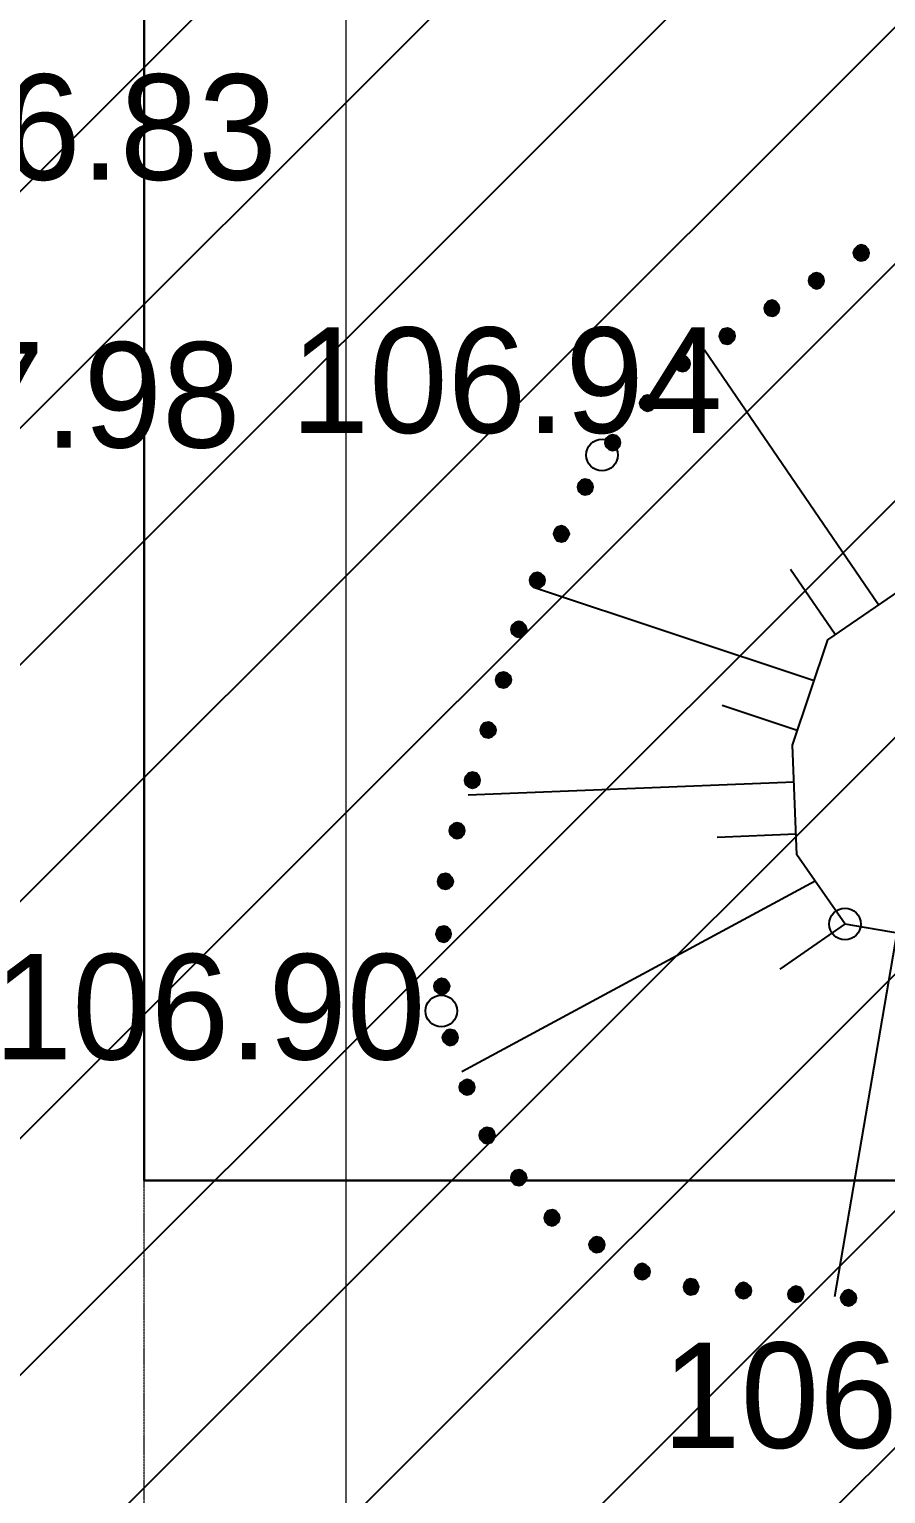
# Model space of a CAD drawing. Header units: millimetres. Extents: x 172667 to 1873135, y -274708 to 168495.
# Drawn here: x 1816278 to 1824393, y 12278 to 26165 of the extents above; entities that cross this region are included whole.
import ezdxf
from ezdxf.enums import TextEntityAlignment as Align

# ---------------------------------------------------------------- set-up
doc = ezdxf.new("R2010")
doc.units = ezdxf.units.MM
doc.linetypes.add('ADSK_Линия сетки', pattern=[25, 20, -2.5, 0, -2.5])
doc.layers.add('_ТОПО', color=253, linetype='Continuous')
doc.layers.add('SC007', color=7, linetype='Continuous')
doc.layers.add('Оси', color=10, linetype='Continuous', lineweight=0)
doc.styles.add('F2', font='', dxfattribs={"height": 0.000909972})
doc.styles.add('размеры', font='', dxfattribs={"width": 0.7})
doc.styles.get('F2').set_extended_font_data('D431')
doc.styles.get('размеры').set_extended_font_data('T-FLEX Type A')
doc.dimstyles.new('SPDS 500', dxfattribs={"dimscale": 500, "dimtxt": 2.5, "dimasz": 2, "dimexe": 1.25, "dimexo": 0, "dimtad": 1, "dimdec": 0, "dimtxsty": 'размеры', "dimblk": 'ARCHTICK', "dimcen": 2.5, "dimdle": 2, "dimclrd": 256, "dimclre": 256, "dimclrt": 1, "dimaunit": 1, "dimadec": 0, "dimazin": 2, "dimtfac": 0.75, "dimtdec": 0, "dimtix": 1, "dimtmove": 1, "dimatfit": 3, "dimfxl": 1.25, "dimtolj": 1, "dimlwd": 20, "dimlwe": 20, "dimarcsym": 0})

# ---------------------------------------------------------------- blocks, each defined once
blk = doc.blocks.new('SYMBOL2060001')
at = {"layer": 'SC007'}
blk.add_circle((0, 0), 0.15, dxfattribs=at)
blk = doc.blocks.new('_ArchTick')
at = {"color": 0, "linetype": 'ByBlock', "const_width": 0.15}
blk.add_lwpolyline([(-0.5, -0.5), (0.5, 0.5)], dxfattribs=at)
blk = doc.blocks.new('*D278')
at = {"linetype": 'Continuous', "lineweight": 20, "transparency": 16777216}
for p, q in [((1819281, 8102), (1819281, 84363)), ((1814573, 83363), (1819906, 83363)), ((1814573, 9102), (1819906, 9102))]:
    blk.add_line(p, q, dxfattribs=at)
at = {"layer": 'Defpoints', "color": 0, "transparency": 16777216}
for p in [(1814573, 83363, 3738), (1819281, 83363), (1814573, 9102, 3738)]:
    blk.add_point(p, dxfattribs=at)
at = {"lineweight": 20, "transparency": 16777216, "xscale": 1000, "yscale": 1000, "zscale": 1000}
for p, rotation in [((1819281, 83363), 90), ((1819281, 9102), 270)]:
    blk.add_blockref('_ArchTick', p, dxfattribs=dict(at, rotation=rotation))
at = {"color": 1, "transparency": 16777216, "insert": (1818343, 46233), "char_height": 1250, "attachment_point": 5, "rotation": 90, "style": 'размеры'}
blk.add_mtext('\\A1;74300', dxfattribs=at)

msp = doc.modelspace()

# ---------------------------------------------------------------- hatches: boundary and pattern name
h = msp.add_hatch()
h.set_pattern_fill('ANSI31', color=30, scale=500)
h.paths.add_polyline_path([(1815477.8, 83886.2), (1850035.1, 83412.2), (1849138.2, 7719.4), (1815477.8, 8078.9)])
at = {"layer": '_ТОПО', "linetype": 'ByBlock', "lineweight": -2}
for points in [[(1824161.2, 23970.1), (1824201.2, 23980.1), (1824226.2, 24005.1), (1824236.2, 24045.1), (1824226.2, 24080.1), (1824201.2, 24110.1), (1824161.2, 24120.1), (1824126.2, 24110.1), (1824096.2, 24080.1), (1824086.2, 24045.1), (1824096.2, 24005.1), (1824126.2, 23980.1)], [(1823736.2, 23705.1), (1823776.2, 23715.1), (1823801.2, 23745.1), (1823811.2, 23780.1), (1823801.2, 23820.1), (1823776.2, 23845.1), (1823736.2, 23855.1), (1823701.2, 23845.1), (1823671.2, 23820.1), (1823661.2, 23780.1), (1823671.2, 23745.1), (1823701.2, 23715.1)], [(1823316.2, 23445.1), (1823351.2, 23455.1), (1823376.2, 23480.1), (1823386.2, 23520.1), (1823376.2, 23555.1), (1823351.2, 23585.1), (1823316.2, 23595.1), (1823276.2, 23585.1), (1823251.2, 23555.1), (1823241.2, 23520.1), (1823251.2, 23480.1), (1823276.2, 23455.1)], [(1822891.2, 23180.1), (1822926.2, 23190.1), (1822956.2, 23220.1), (1822966.2, 23255.1), (1822956.2, 23295.1), (1822926.2, 23320.1), (1822891.2, 23330.1), (1822851.2, 23320.1), (1822826.2, 23295.1), (1822816.2, 23255.1), (1822826.2, 23220.1), (1822851.2, 23190.1)], [(1822466.2, 22920.1), (1822506.2, 22930.1), (1822531.2, 22955.1), (1822541.2, 22995.1), (1822531.2, 23030.1), (1822506.2, 23060.1), (1822466.2, 23070.1), (1822431.2, 23060.1), (1822401.2, 23030.1), (1822391.2, 22995.1), (1822401.2, 22955.1), (1822431.2, 22930.1)], [(1822136.2, 22545.1), (1822176.2, 22555.1), (1822201.2, 22580.1), (1822211.2, 22620.1), (1822201.2, 22655.1), (1822176.2, 22685.1), (1822136.2, 22695.1), (1822101.2, 22685.1), (1822071.2, 22655.1), (1822061.2, 22620.1), (1822071.2, 22580.1), (1822101.2, 22555.1)], [(1821806.2, 22170.1), (1821846.2, 22180.1), (1821871.2, 22210.1), (1821881.2, 22245.1), (1821871.2, 22285.1), (1821846.2, 22310.1), (1821806.2, 22320.1), (1821771.2, 22310.1), (1821741.2, 22285.1), (1821731.2, 22245.1), (1821741.2, 22210.1), (1821771.2, 22180.1)], [(1821546.2, 21750.1), (1821586.2, 21760.1), (1821611.2, 21785.1), (1821621.2, 21825.1), (1821611.2, 21860.1), (1821586.2, 21890.1), (1821546.2, 21900.1), (1821511.2, 21890.1), (1821481.2, 21860.1), (1821471.2, 21825.1), (1821481.2, 21785.1), (1821511.2, 21760.1)], [(1821321.2, 21305.1), (1821356.2, 21315.1), (1821381.2, 21345.1), (1821396.2, 21380.1), (1821381.2, 21420.1), (1821356.2, 21445.1), (1821321.2, 21455.1), (1821281.2, 21445.1), (1821256.2, 21420.1), (1821246.2, 21380.1), (1821256.2, 21345.1), (1821281.2, 21315.1)], [(1821091.2, 20865.1), (1821126.2, 20875.1), (1821156.2, 20900.1), (1821166.2, 20940.1), (1821156.2, 20975.1), (1821126.2, 21005.1), (1821091.2, 21015.1), (1821051.2, 21005.1), (1821026.2, 20975.1), (1821016.2, 20940.1), (1821026.2, 20900.1), (1821051.2, 20875.1)], [(1820916.2, 20400.1), (1820951.2, 20410.1), (1820981.2, 20435.1), (1820991.2, 20475.1), (1820981.2, 20510.1), (1820951.2, 20540.1), (1820916.2, 20550.1), (1820881.2, 20540.1), (1820851.2, 20510.1), (1820841.2, 20475.1), (1820851.2, 20435.1), (1820881.2, 20410.1)], [(1820771.2, 19920.1), (1820806.2, 19930.1), (1820836.2, 19960.1), (1820846.2, 19995.1), (1820836.2, 20035.1), (1820806.2, 20060.1), (1820771.2, 20070.1), (1820731.2, 20060.1), (1820706.2, 20035.1), (1820696.2, 19995.1), (1820706.2, 19960.1), (1820731.2, 19930.1)], [(1820626.2, 19445.1), (1820661.2, 19455.1), (1820691.2, 19485.1), (1820701.2, 19520.1), (1820691.2, 19555.1), (1820661.2, 19585.1), (1820626.2, 19595.1), (1820586.2, 19585.1), (1820561.2, 19555.1), (1820551.2, 19520.1), (1820561.2, 19485.1), (1820586.2, 19455.1)], [(1820476.2, 18970.1), (1820516.2, 18980.1), (1820541.2, 19005.1), (1820551.2, 19045.1), (1820541.2, 19080.1), (1820516.2, 19110.1), (1820476.2, 19120.1), (1820441.2, 19110.1), (1820411.2, 19080.1), (1820401.2, 19045.1), (1820411.2, 19005.1), (1820441.2, 18980.1)], [(1820331.2, 18490.1), (1820371.2, 18500.1), (1820396.2, 18530.1), (1820406.2, 18565.1), (1820396.2, 18605.1), (1820371.2, 18630.1), (1820331.2, 18640.1), (1820296.2, 18630.1), (1820266.2, 18605.1), (1820256.2, 18565.1), (1820266.2, 18530.1), (1820296.2, 18500.1)], [(1820221.2, 18010.1), (1820256.2, 18020.1), (1820286.2, 18045.1), (1820296.2, 18085.1), (1820286.2, 18120.1), (1820256.2, 18150.1), (1820221.2, 18160.1), (1820181.2, 18150.1), (1820156.2, 18120.1), (1820146.2, 18085.1), (1820156.2, 18045.1), (1820181.2, 18020.1)], [(1820206.2, 17510.1), (1820241.2, 17520.1), (1820266.2, 17550.1), (1820276.2, 17585.1), (1820266.2, 17625.1), (1820241.2, 17650.1), (1820206.2, 17660.1), (1820166.2, 17650.1), (1820141.2, 17625.1), (1820131.2, 17585.1), (1820141.2, 17550.1), (1820166.2, 17520.1)], [(1820186.2, 17015.1), (1820226.2, 17025.1), (1820251.2, 17050.1), (1820261.2, 17090.1), (1820251.2, 17125.1), (1820226.2, 17155.1), (1820186.2, 17165.1), (1820151.2, 17155.1), (1820121.2, 17125.1), (1820111.2, 17090.1), (1820121.2, 17050.1), (1820151.2, 17025.1)], [(1820266.2, 16530.1), (1820306.2, 16540.1), (1820331.2, 16565.1), (1820341.2, 16605.1), (1820331.2, 16640.1), (1820306.2, 16670.1), (1820266.2, 16680.1), (1820231.2, 16670.1), (1820201.2, 16640.1), (1820191.2, 16605.1), (1820201.2, 16565.1), (1820231.2, 16540.1)], [(1820426.2, 16060.1), (1820466.2, 16070.1), (1820491.2, 16095.1), (1820501.2, 16130.1), (1820491.2, 16170.1), (1820466.2, 16195.1), (1820426.2, 16205.1), (1820391.2, 16195.1), (1820361.2, 16170.1), (1820351.2, 16130.1), (1820361.2, 16095.1), (1820391.2, 16070.1)], [(1820616.2, 15600.1), (1820656.2, 15610.1), (1820681.2, 15640.1), (1820691.2, 15675.1), (1820681.2, 15715.1), (1820656.2, 15740.1), (1820616.2, 15750.1), (1820581.2, 15740.1), (1820551.2, 15715.1), (1820541.2, 15675.1), (1820551.2, 15640.1), (1820581.2, 15610.1)], [(1820916.2, 15200.1), (1820951.2, 15210.1), (1820981.2, 15240.1), (1820991.2, 15275.1), (1820981.2, 15315.1), (1820951.2, 15340.1), (1820916.2, 15350.1), (1820876.2, 15340.1), (1820851.2, 15315.1), (1820841.2, 15275.1), (1820851.2, 15240.1), (1820876.2, 15210.1)], [(1821231.2, 14820.1), (1821266.2, 14830.1), (1821296.2, 14855.1), (1821306.2, 14895.1), (1821296.2, 14930.1), (1821266.2, 14960.1), (1821231.2, 14970.1), (1821191.2, 14960.1), (1821166.2, 14930.1), (1821156.2, 14895.1), (1821166.2, 14855.1), (1821191.2, 14830.1)], [(1821656.2, 14565.1), (1821696.2, 14575.1), (1821721.2, 14600.1), (1821731.2, 14640.1), (1821721.2, 14675.1), (1821696.2, 14705.1), (1821656.2, 14715.1), (1821621.2, 14705.1), (1821591.2, 14675.1), (1821581.2, 14640.1), (1821591.2, 14600.1), (1821621.2, 14575.1)], [(1822086.2, 14310.1), (1822121.2, 14320.1), (1822151.2, 14345.1), (1822161.2, 14385.1), (1822151.2, 14420.1), (1822121.2, 14450.1), (1822086.2, 14460.1), (1822046.2, 14450.1), (1822021.2, 14420.1), (1822011.2, 14385.1), (1822021.2, 14345.1), (1822046.2, 14320.1)], [(1822546.2, 14165.1), (1822586.2, 14175.1), (1822611.2, 14200.1), (1822621.2, 14240.1), (1822611.2, 14275.1), (1822586.2, 14305.1), (1822546.2, 14315.1), (1822511.2, 14305.1), (1822486.2, 14275.1), (1822476.2, 14240.1), (1822486.2, 14200.1), (1822511.2, 14175.1)], [(1823046.2, 14130.1), (1823081.2, 14140.1), (1823111.2, 14165.1), (1823121.2, 14205.1), (1823111.2, 14240.1), (1823081.2, 14270.1), (1823046.2, 14280.1), (1823006.2, 14270.1), (1822981.2, 14240.1), (1822971.2, 14205.1), (1822981.2, 14165.1), (1823006.2, 14140.1)], [(1823541.2, 14095.1), (1823581.2, 14105.1), (1823606.2, 14130.1), (1823616.2, 14170.1), (1823606.2, 14205.1), (1823581.2, 14235.1), (1823541.2, 14245.1), (1823506.2, 14235.1), (1823476.2, 14205.1), (1823466.2, 14170.1), (1823476.2, 14130.1), (1823506.2, 14105.1)], [(1824041.2, 14060.1), (1824076.2, 14070.1), (1824106.2, 14095.1), (1824116.2, 14135.1), (1824106.2, 14170.1), (1824076.2, 14200.1), (1824041.2, 14210.1), (1824001.2, 14200.1), (1823976.2, 14170.1), (1823966.2, 14135.1), (1823976.2, 14095.1), (1824001.2, 14070.1)]]:
    msp.add_hatch(color=8, dxfattribs=at).paths.add_polyline_path(points)

# ---------------------------------------------------------------- linework, layer by layer
at = {"lineweight": 30, "elevation": 3738.5}
msp.add_lwpolyline([(1840615.2, 75499), (1817365.2, 75499), (1817365.2, 15249), (1840615.2, 15249)], close=True, dxfattribs=at)
at = {"layer": '_ТОПО', "color": 8, "linetype": 'ByBlock', "lineweight": -2}
for p, q in [((1824325, 20706.3, 97423.8), (1822674.7, 23123.8, 97423.8)), ((1823915, 20426.3, 97423.8), (1823490, 21041.3, 97423.8)), ((1823715, 19986.3, 97423.8), (1821055.7, 20872.8, 97423.8)), ((1823555, 19516.3, 97423.8), (1822845, 19751.3, 97423.8)), ((1823525, 19026.3, 97423.8), (1820435.2, 18903.7, 97423.8)), ((1823545, 18531.3, 97423.8), (1822795, 18501.3, 97423.8)), ((1823725, 18086.3, 97423.8), (1820377.6, 16279.6, 97423.8)), ((1824010, 17681.3, 97423.8), (1823390, 17251.3, 97423.8)), ((1824500, 17596.3, 97423.8), (1823908.1, 14144.3, 97423.8))]:
    msp.add_line(p, q, dxfattribs=at)
at = {"layer": '_ТОПО', "color": 8, "linetype": 'ByBlock', "lineweight": -2, "elevation": 96285.1, "flags": 128}
for points in [[(1824161.2, 23970.1), (1824201.2, 23980.1), (1824226.2, 24005.1), (1824236.2, 24045.1), (1824226.2, 24080.1), (1824201.2, 24110.1), (1824161.2, 24120.1), (1824126.2, 24110.1), (1824096.2, 24080.1), (1824086.2, 24045.1), (1824096.2, 24005.1), (1824126.2, 23980.1), (1824161.2, 23970.1)], [(1824161.2, 23970.1), (1824201.2, 23980.1), (1824226.2, 24005.1), (1824236.2, 24045.1), (1824226.2, 24080.1), (1824201.2, 24110.1), (1824161.2, 24120.1), (1824126.2, 24110.1), (1824096.2, 24080.1), (1824086.2, 24045.1), (1824096.2, 24005.1), (1824126.2, 23980.1), (1824161.2, 23970.1)], [(1823736.2, 23705.1), (1823776.2, 23715.1), (1823801.2, 23745.1), (1823811.2, 23780.1), (1823801.2, 23820.1), (1823776.2, 23845.1), (1823736.2, 23855.1), (1823701.2, 23845.1), (1823671.2, 23820.1), (1823661.2, 23780.1), (1823671.2, 23745.1), (1823701.2, 23715.1), (1823736.2, 23705.1)], [(1823736.2, 23705.1), (1823776.2, 23715.1), (1823801.2, 23745.1), (1823811.2, 23780.1), (1823801.2, 23820.1), (1823776.2, 23845.1), (1823736.2, 23855.1), (1823701.2, 23845.1), (1823671.2, 23820.1), (1823661.2, 23780.1), (1823671.2, 23745.1), (1823701.2, 23715.1), (1823736.2, 23705.1)], [(1823316.2, 23445.1), (1823351.2, 23455.1), (1823376.2, 23480.1), (1823386.2, 23520.1), (1823376.2, 23555.1), (1823351.2, 23585.1), (1823316.2, 23595.1), (1823276.2, 23585.1), (1823251.2, 23555.1), (1823241.2, 23520.1), (1823251.2, 23480.1), (1823276.2, 23455.1), (1823316.2, 23445.1)], [(1823316.2, 23445.1), (1823351.2, 23455.1), (1823376.2, 23480.1), (1823386.2, 23520.1), (1823376.2, 23555.1), (1823351.2, 23585.1), (1823316.2, 23595.1), (1823276.2, 23585.1), (1823251.2, 23555.1), (1823241.2, 23520.1), (1823251.2, 23480.1), (1823276.2, 23455.1), (1823316.2, 23445.1)], [(1822891.2, 23180.1), (1822926.2, 23190.1), (1822956.2, 23220.1), (1822966.2, 23255.1), (1822956.2, 23295.1), (1822926.2, 23320.1), (1822891.2, 23330.1), (1822851.2, 23320.1), (1822826.2, 23295.1), (1822816.2, 23255.1), (1822826.2, 23220.1), (1822851.2, 23190.1), (1822891.2, 23180.1)], [(1822891.2, 23180.1), (1822926.2, 23190.1), (1822956.2, 23220.1), (1822966.2, 23255.1), (1822956.2, 23295.1), (1822926.2, 23320.1), (1822891.2, 23330.1), (1822851.2, 23320.1), (1822826.2, 23295.1), (1822816.2, 23255.1), (1822826.2, 23220.1), (1822851.2, 23190.1), (1822891.2, 23180.1)], [(1822466.2, 22920.1), (1822506.2, 22930.1), (1822531.2, 22955.1), (1822541.2, 22995.1), (1822531.2, 23030.1), (1822506.2, 23060.1), (1822466.2, 23070.1), (1822431.2, 23060.1), (1822401.2, 23030.1), (1822391.2, 22995.1), (1822401.2, 22955.1), (1822431.2, 22930.1), (1822466.2, 22920.1)], [(1822466.2, 22920.1), (1822506.2, 22930.1), (1822531.2, 22955.1), (1822541.2, 22995.1), (1822531.2, 23030.1), (1822506.2, 23060.1), (1822466.2, 23070.1), (1822431.2, 23060.1), (1822401.2, 23030.1), (1822391.2, 22995.1), (1822401.2, 22955.1), (1822431.2, 22930.1), (1822466.2, 22920.1)], [(1822136.2, 22545.1), (1822176.2, 22555.1), (1822201.2, 22580.1), (1822211.2, 22620.1), (1822201.2, 22655.1), (1822176.2, 22685.1), (1822136.2, 22695.1), (1822101.2, 22685.1), (1822071.2, 22655.1), (1822061.2, 22620.1), (1822071.2, 22580.1), (1822101.2, 22555.1), (1822136.2, 22545.1)], [(1822136.2, 22545.1), (1822176.2, 22555.1), (1822201.2, 22580.1), (1822211.2, 22620.1), (1822201.2, 22655.1), (1822176.2, 22685.1), (1822136.2, 22695.1), (1822101.2, 22685.1), (1822071.2, 22655.1), (1822061.2, 22620.1), (1822071.2, 22580.1), (1822101.2, 22555.1), (1822136.2, 22545.1)], [(1821806.2, 22170.1), (1821846.2, 22180.1), (1821871.2, 22210.1), (1821881.2, 22245.1), (1821871.2, 22285.1), (1821846.2, 22310.1), (1821806.2, 22320.1), (1821771.2, 22310.1), (1821741.2, 22285.1), (1821731.2, 22245.1), (1821741.2, 22210.1), (1821771.2, 22180.1), (1821806.2, 22170.1)], [(1821806.2, 22170.1), (1821846.2, 22180.1), (1821871.2, 22210.1), (1821881.2, 22245.1), (1821871.2, 22285.1), (1821846.2, 22310.1), (1821806.2, 22320.1), (1821771.2, 22310.1), (1821741.2, 22285.1), (1821731.2, 22245.1), (1821741.2, 22210.1), (1821771.2, 22180.1), (1821806.2, 22170.1)], [(1821546.2, 21750.1), (1821586.2, 21760.1), (1821611.2, 21785.1), (1821621.2, 21825.1), (1821611.2, 21860.1), (1821586.2, 21890.1), (1821546.2, 21900.1), (1821511.2, 21890.1), (1821481.2, 21860.1), (1821471.2, 21825.1), (1821481.2, 21785.1), (1821511.2, 21760.1), (1821546.2, 21750.1)], [(1821546.2, 21750.1), (1821586.2, 21760.1), (1821611.2, 21785.1), (1821621.2, 21825.1), (1821611.2, 21860.1), (1821586.2, 21890.1), (1821546.2, 21900.1), (1821511.2, 21890.1), (1821481.2, 21860.1), (1821471.2, 21825.1), (1821481.2, 21785.1), (1821511.2, 21760.1), (1821546.2, 21750.1)], [(1821321.2, 21305.1), (1821356.2, 21315.1), (1821381.2, 21345.1), (1821396.2, 21380.1), (1821381.2, 21420.1), (1821356.2, 21445.1), (1821321.2, 21455.1), (1821281.2, 21445.1), (1821256.2, 21420.1), (1821246.2, 21380.1), (1821256.2, 21345.1), (1821281.2, 21315.1), (1821321.2, 21305.1)], [(1821321.2, 21305.1), (1821356.2, 21315.1), (1821381.2, 21345.1), (1821396.2, 21380.1), (1821381.2, 21420.1), (1821356.2, 21445.1), (1821321.2, 21455.1), (1821281.2, 21445.1), (1821256.2, 21420.1), (1821246.2, 21380.1), (1821256.2, 21345.1), (1821281.2, 21315.1), (1821321.2, 21305.1)], [(1821091.2, 20865.1), (1821126.2, 20875.1), (1821156.2, 20900.1), (1821166.2, 20940.1), (1821156.2, 20975.1), (1821126.2, 21005.1), (1821091.2, 21015.1), (1821051.2, 21005.1), (1821026.2, 20975.1), (1821016.2, 20940.1), (1821026.2, 20900.1), (1821051.2, 20875.1), (1821091.2, 20865.1)], [(1821091.2, 20865.1), (1821126.2, 20875.1), (1821156.2, 20900.1), (1821166.2, 20940.1), (1821156.2, 20975.1), (1821126.2, 21005.1), (1821091.2, 21015.1), (1821051.2, 21005.1), (1821026.2, 20975.1), (1821016.2, 20940.1), (1821026.2, 20900.1), (1821051.2, 20875.1), (1821091.2, 20865.1)], [(1820916.2, 20400.1), (1820951.2, 20410.1), (1820981.2, 20435.1), (1820991.2, 20475.1), (1820981.2, 20510.1), (1820951.2, 20540.1), (1820916.2, 20550.1), (1820881.2, 20540.1), (1820851.2, 20510.1), (1820841.2, 20475.1), (1820851.2, 20435.1), (1820881.2, 20410.1), (1820916.2, 20400.1)], [(1820916.2, 20400.1), (1820951.2, 20410.1), (1820981.2, 20435.1), (1820991.2, 20475.1), (1820981.2, 20510.1), (1820951.2, 20540.1), (1820916.2, 20550.1), (1820881.2, 20540.1), (1820851.2, 20510.1), (1820841.2, 20475.1), (1820851.2, 20435.1), (1820881.2, 20410.1), (1820916.2, 20400.1)], [(1820771.2, 19920.1), (1820806.2, 19930.1), (1820836.2, 19960.1), (1820846.2, 19995.1), (1820836.2, 20035.1), (1820806.2, 20060.1), (1820771.2, 20070.1), (1820731.2, 20060.1), (1820706.2, 20035.1), (1820696.2, 19995.1), (1820706.2, 19960.1), (1820731.2, 19930.1), (1820771.2, 19920.1)], [(1820771.2, 19920.1), (1820806.2, 19930.1), (1820836.2, 19960.1), (1820846.2, 19995.1), (1820836.2, 20035.1), (1820806.2, 20060.1), (1820771.2, 20070.1), (1820731.2, 20060.1), (1820706.2, 20035.1), (1820696.2, 19995.1), (1820706.2, 19960.1), (1820731.2, 19930.1), (1820771.2, 19920.1)], [(1820626.2, 19445.1), (1820661.2, 19455.1), (1820691.2, 19485.1), (1820701.2, 19520.1), (1820691.2, 19555.1), (1820661.2, 19585.1), (1820626.2, 19595.1), (1820586.2, 19585.1), (1820561.2, 19555.1), (1820551.2, 19520.1), (1820561.2, 19485.1), (1820586.2, 19455.1), (1820626.2, 19445.1)], [(1820626.2, 19445.1), (1820661.2, 19455.1), (1820691.2, 19485.1), (1820701.2, 19520.1), (1820691.2, 19555.1), (1820661.2, 19585.1), (1820626.2, 19595.1), (1820586.2, 19585.1), (1820561.2, 19555.1), (1820551.2, 19520.1), (1820561.2, 19485.1), (1820586.2, 19455.1), (1820626.2, 19445.1)], [(1820476.2, 18970.1), (1820516.2, 18980.1), (1820541.2, 19005.1), (1820551.2, 19045.1), (1820541.2, 19080.1), (1820516.2, 19110.1), (1820476.2, 19120.1), (1820441.2, 19110.1), (1820411.2, 19080.1), (1820401.2, 19045.1), (1820411.2, 19005.1), (1820441.2, 18980.1), (1820476.2, 18970.1)], [(1820476.2, 18970.1), (1820516.2, 18980.1), (1820541.2, 19005.1), (1820551.2, 19045.1), (1820541.2, 19080.1), (1820516.2, 19110.1), (1820476.2, 19120.1), (1820441.2, 19110.1), (1820411.2, 19080.1), (1820401.2, 19045.1), (1820411.2, 19005.1), (1820441.2, 18980.1), (1820476.2, 18970.1)], [(1820331.2, 18490.1), (1820371.2, 18500.1), (1820396.2, 18530.1), (1820406.2, 18565.1), (1820396.2, 18605.1), (1820371.2, 18630.1), (1820331.2, 18640.1), (1820296.2, 18630.1), (1820266.2, 18605.1), (1820256.2, 18565.1), (1820266.2, 18530.1), (1820296.2, 18500.1), (1820331.2, 18490.1)], [(1820331.2, 18490.1), (1820371.2, 18500.1), (1820396.2, 18530.1), (1820406.2, 18565.1), (1820396.2, 18605.1), (1820371.2, 18630.1), (1820331.2, 18640.1), (1820296.2, 18630.1), (1820266.2, 18605.1), (1820256.2, 18565.1), (1820266.2, 18530.1), (1820296.2, 18500.1), (1820331.2, 18490.1)], [(1820221.2, 18010.1), (1820256.2, 18020.1), (1820286.2, 18045.1), (1820296.2, 18085.1), (1820286.2, 18120.1), (1820256.2, 18150.1), (1820221.2, 18160.1), (1820181.2, 18150.1), (1820156.2, 18120.1), (1820146.2, 18085.1), (1820156.2, 18045.1), (1820181.2, 18020.1), (1820221.2, 18010.1)], [(1820221.2, 18010.1), (1820256.2, 18020.1), (1820286.2, 18045.1), (1820296.2, 18085.1), (1820286.2, 18120.1), (1820256.2, 18150.1), (1820221.2, 18160.1), (1820181.2, 18150.1), (1820156.2, 18120.1), (1820146.2, 18085.1), (1820156.2, 18045.1), (1820181.2, 18020.1), (1820221.2, 18010.1)], [(1820206.2, 17510.1), (1820241.2, 17520.1), (1820266.2, 17550.1), (1820276.2, 17585.1), (1820266.2, 17625.1), (1820241.2, 17650.1), (1820206.2, 17660.1), (1820166.2, 17650.1), (1820141.2, 17625.1), (1820131.2, 17585.1), (1820141.2, 17550.1), (1820166.2, 17520.1), (1820206.2, 17510.1)], [(1820206.2, 17510.1), (1820241.2, 17520.1), (1820266.2, 17550.1), (1820276.2, 17585.1), (1820266.2, 17625.1), (1820241.2, 17650.1), (1820206.2, 17660.1), (1820166.2, 17650.1), (1820141.2, 17625.1), (1820131.2, 17585.1), (1820141.2, 17550.1), (1820166.2, 17520.1), (1820206.2, 17510.1)], [(1820186.2, 17015.1), (1820226.2, 17025.1), (1820251.2, 17050.1), (1820261.2, 17090.1), (1820251.2, 17125.1), (1820226.2, 17155.1), (1820186.2, 17165.1), (1820151.2, 17155.1), (1820121.2, 17125.1), (1820111.2, 17090.1), (1820121.2, 17050.1), (1820151.2, 17025.1), (1820186.2, 17015.1)], [(1820186.2, 17015.1), (1820226.2, 17025.1), (1820251.2, 17050.1), (1820261.2, 17090.1), (1820251.2, 17125.1), (1820226.2, 17155.1), (1820186.2, 17165.1), (1820151.2, 17155.1), (1820121.2, 17125.1), (1820111.2, 17090.1), (1820121.2, 17050.1), (1820151.2, 17025.1), (1820186.2, 17015.1)], [(1820266.2, 16530.1), (1820306.2, 16540.1), (1820331.2, 16565.1), (1820341.2, 16605.1), (1820331.2, 16640.1), (1820306.2, 16670.1), (1820266.2, 16680.1), (1820231.2, 16670.1), (1820201.2, 16640.1), (1820191.2, 16605.1), (1820201.2, 16565.1), (1820231.2, 16540.1), (1820266.2, 16530.1)], [(1820266.2, 16530.1), (1820306.2, 16540.1), (1820331.2, 16565.1), (1820341.2, 16605.1), (1820331.2, 16640.1), (1820306.2, 16670.1), (1820266.2, 16680.1), (1820231.2, 16670.1), (1820201.2, 16640.1), (1820191.2, 16605.1), (1820201.2, 16565.1), (1820231.2, 16540.1), (1820266.2, 16530.1)], [(1820426.2, 16060.1), (1820466.2, 16070.1), (1820491.2, 16095.1), (1820501.2, 16130.1), (1820491.2, 16170.1), (1820466.2, 16195.1), (1820426.2, 16205.1), (1820391.2, 16195.1), (1820361.2, 16170.1), (1820351.2, 16130.1), (1820361.2, 16095.1), (1820391.2, 16070.1), (1820426.2, 16060.1)], [(1820426.2, 16060.1), (1820466.2, 16070.1), (1820491.2, 16095.1), (1820501.2, 16130.1), (1820491.2, 16170.1), (1820466.2, 16195.1), (1820426.2, 16205.1), (1820391.2, 16195.1), (1820361.2, 16170.1), (1820351.2, 16130.1), (1820361.2, 16095.1), (1820391.2, 16070.1), (1820426.2, 16060.1)], [(1820616.2, 15600.1), (1820656.2, 15610.1), (1820681.2, 15640.1), (1820691.2, 15675.1), (1820681.2, 15715.1), (1820656.2, 15740.1), (1820616.2, 15750.1), (1820581.2, 15740.1), (1820551.2, 15715.1), (1820541.2, 15675.1), (1820551.2, 15640.1), (1820581.2, 15610.1), (1820616.2, 15600.1)], [(1820616.2, 15600.1), (1820656.2, 15610.1), (1820681.2, 15640.1), (1820691.2, 15675.1), (1820681.2, 15715.1), (1820656.2, 15740.1), (1820616.2, 15750.1), (1820581.2, 15740.1), (1820551.2, 15715.1), (1820541.2, 15675.1), (1820551.2, 15640.1), (1820581.2, 15610.1), (1820616.2, 15600.1)], [(1820916.2, 15200.1), (1820951.2, 15210.1), (1820981.2, 15240.1), (1820991.2, 15275.1), (1820981.2, 15315.1), (1820951.2, 15340.1), (1820916.2, 15350.1), (1820876.2, 15340.1), (1820851.2, 15315.1), (1820841.2, 15275.1), (1820851.2, 15240.1), (1820876.2, 15210.1), (1820916.2, 15200.1)], [(1820916.2, 15200.1), (1820951.2, 15210.1), (1820981.2, 15240.1), (1820991.2, 15275.1), (1820981.2, 15315.1), (1820951.2, 15340.1), (1820916.2, 15350.1), (1820876.2, 15340.1), (1820851.2, 15315.1), (1820841.2, 15275.1), (1820851.2, 15240.1), (1820876.2, 15210.1), (1820916.2, 15200.1)], [(1821231.2, 14820.1), (1821266.2, 14830.1), (1821296.2, 14855.1), (1821306.2, 14895.1), (1821296.2, 14930.1), (1821266.2, 14960.1), (1821231.2, 14970.1), (1821191.2, 14960.1), (1821166.2, 14930.1), (1821156.2, 14895.1), (1821166.2, 14855.1), (1821191.2, 14830.1), (1821231.2, 14820.1)], [(1821231.2, 14820.1), (1821266.2, 14830.1), (1821296.2, 14855.1), (1821306.2, 14895.1), (1821296.2, 14930.1), (1821266.2, 14960.1), (1821231.2, 14970.1), (1821191.2, 14960.1), (1821166.2, 14930.1), (1821156.2, 14895.1), (1821166.2, 14855.1), (1821191.2, 14830.1), (1821231.2, 14820.1)], [(1821656.2, 14565.1), (1821696.2, 14575.1), (1821721.2, 14600.1), (1821731.2, 14640.1), (1821721.2, 14675.1), (1821696.2, 14705.1), (1821656.2, 14715.1), (1821621.2, 14705.1), (1821591.2, 14675.1), (1821581.2, 14640.1), (1821591.2, 14600.1), (1821621.2, 14575.1), (1821656.2, 14565.1)], [(1821656.2, 14565.1), (1821696.2, 14575.1), (1821721.2, 14600.1), (1821731.2, 14640.1), (1821721.2, 14675.1), (1821696.2, 14705.1), (1821656.2, 14715.1), (1821621.2, 14705.1), (1821591.2, 14675.1), (1821581.2, 14640.1), (1821591.2, 14600.1), (1821621.2, 14575.1), (1821656.2, 14565.1)], [(1822086.2, 14310.1), (1822121.2, 14320.1), (1822151.2, 14345.1), (1822161.2, 14385.1), (1822151.2, 14420.1), (1822121.2, 14450.1), (1822086.2, 14460.1), (1822046.2, 14450.1), (1822021.2, 14420.1), (1822011.2, 14385.1), (1822021.2, 14345.1), (1822046.2, 14320.1), (1822086.2, 14310.1)], [(1822086.2, 14310.1), (1822121.2, 14320.1), (1822151.2, 14345.1), (1822161.2, 14385.1), (1822151.2, 14420.1), (1822121.2, 14450.1), (1822086.2, 14460.1), (1822046.2, 14450.1), (1822021.2, 14420.1), (1822011.2, 14385.1), (1822021.2, 14345.1), (1822046.2, 14320.1), (1822086.2, 14310.1)], [(1822546.2, 14165.1), (1822586.2, 14175.1), (1822611.2, 14200.1), (1822621.2, 14240.1), (1822611.2, 14275.1), (1822586.2, 14305.1), (1822546.2, 14315.1), (1822511.2, 14305.1), (1822486.2, 14275.1), (1822476.2, 14240.1), (1822486.2, 14200.1), (1822511.2, 14175.1), (1822546.2, 14165.1)], [(1822546.2, 14165.1), (1822586.2, 14175.1), (1822611.2, 14200.1), (1822621.2, 14240.1), (1822611.2, 14275.1), (1822586.2, 14305.1), (1822546.2, 14315.1), (1822511.2, 14305.1), (1822486.2, 14275.1), (1822476.2, 14240.1), (1822486.2, 14200.1), (1822511.2, 14175.1), (1822546.2, 14165.1)], [(1823046.2, 14130.1), (1823081.2, 14140.1), (1823111.2, 14165.1), (1823121.2, 14205.1), (1823111.2, 14240.1), (1823081.2, 14270.1), (1823046.2, 14280.1), (1823006.2, 14270.1), (1822981.2, 14240.1), (1822971.2, 14205.1), (1822981.2, 14165.1), (1823006.2, 14140.1), (1823046.2, 14130.1)], [(1823046.2, 14130.1), (1823081.2, 14140.1), (1823111.2, 14165.1), (1823121.2, 14205.1), (1823111.2, 14240.1), (1823081.2, 14270.1), (1823046.2, 14280.1), (1823006.2, 14270.1), (1822981.2, 14240.1), (1822971.2, 14205.1), (1822981.2, 14165.1), (1823006.2, 14140.1), (1823046.2, 14130.1)], [(1823541.2, 14095.1), (1823581.2, 14105.1), (1823606.2, 14130.1), (1823616.2, 14170.1), (1823606.2, 14205.1), (1823581.2, 14235.1), (1823541.2, 14245.1), (1823506.2, 14235.1), (1823476.2, 14205.1), (1823466.2, 14170.1), (1823476.2, 14130.1), (1823506.2, 14105.1), (1823541.2, 14095.1)], [(1823541.2, 14095.1), (1823581.2, 14105.1), (1823606.2, 14130.1), (1823616.2, 14170.1), (1823606.2, 14205.1), (1823581.2, 14235.1), (1823541.2, 14245.1), (1823506.2, 14235.1), (1823476.2, 14205.1), (1823466.2, 14170.1), (1823476.2, 14130.1), (1823506.2, 14105.1), (1823541.2, 14095.1)], [(1824041.2, 14060.1), (1824076.2, 14070.1), (1824106.2, 14095.1), (1824116.2, 14135.1), (1824106.2, 14170.1), (1824076.2, 14200.1), (1824041.2, 14210.1), (1824001.2, 14200.1), (1823976.2, 14170.1), (1823966.2, 14135.1), (1823976.2, 14095.1), (1824001.2, 14070.1), (1824041.2, 14060.1)], [(1824041.2, 14060.1), (1824076.2, 14070.1), (1824106.2, 14095.1), (1824116.2, 14135.1), (1824106.2, 14170.1), (1824076.2, 14200.1), (1824041.2, 14210.1), (1824001.2, 14200.1), (1823976.2, 14170.1), (1823966.2, 14135.1), (1823976.2, 14095.1), (1824001.2, 14070.1), (1824041.2, 14060.1)]]:
    msp.add_lwpolyline(points, close=True, dxfattribs=at)
at = {"layer": '_ТОПО', "color": 8, "linetype": 'ByBlock', "lineweight": -2, "elevation": 97423.8, "flags": 128}
msp.add_lwpolyline([(1833602.7, 18148.9), (1830814.4, 17607.9), (1827755.6, 17254.1), (1826594, 17351.8), (1825279.4, 17462.2), (1824008.2, 17680.1), (1824008.2, 17680.1), (1823552.3, 18336.2), (1823510.7, 19376.6), (1823843.6, 20375.4), (1824578.2, 20876.6), (1825321.2, 20958.1), (1826007.7, 20833.2), (1828226.2, 19780.1), (1829753.2, 19418.2), (1831339.2, 19313.1), (1833457, 19667.9)], dxfattribs=at)
at = {"layer": 'Оси', "linetype": 'ADSK_Линия сетки'}
for p, q in [((1817365.2, 139.4, 3738.5), (1817365.2, 77148.6, 3738.5)), ((1817365.2, 15249, 3738.5), (1851196.9, 15249, 3738.5))]:
    msp.add_line(p, q, dxfattribs=at)

# ---------------------------------------------------------------- block references
at = {"layer": '_ТОПО', "color": 8, "linetype": 'ByBlock', "lineweight": -2, "xscale": 1000, "yscale": 1000, "zscale": 1000}
for p in [(1821705.2, 22128.1, 106938), (1824008.2, 17680.1, 109257), (1820181.2, 16856.1, 106903)]:
    msp.add_blockref('SYMBOL2060001', p, dxfattribs=at)

# ---------------------------------------------------------------- texts
at = {"layer": '_ТОПО', "color": 8, "linetype": 'ByBlock', "lineweight": -2, "style": 'F2'}
for s, p in [('106.83', (1814533.2, 25238.1, 106827)), ('106.94', (1818755.2, 22838.1, 106648)), ('107.98', (1814189.2, 22699.1, 107992)), ('106.90', (1815941.2, 16896.1, 105643)), ('106.93', (1822275.2, 13212.1, 106297))]:
    msp.add_text(s, height=1000, dxfattribs=at).set_placement(p, align=Align.MIDDLE_LEFT)

# ---------------------------------------------------------------- dimensions: what is measured, and where the dimension line sits
dim = msp.add_linear_dim(base=(1819280.6, 83363.2), p1=(1814573.1, 9102, 3738.5), p2=(1814573.1, 83363.2, 3738.5), angle=90, text='74300', dimstyle='SPDS 500')
dim.commit()
dim.dimension.update_dxf_attribs({"geometry": '*D278', "text_midpoint": (1818343.1, 46232.6)})

doc.saveas('drawing.dxf')
